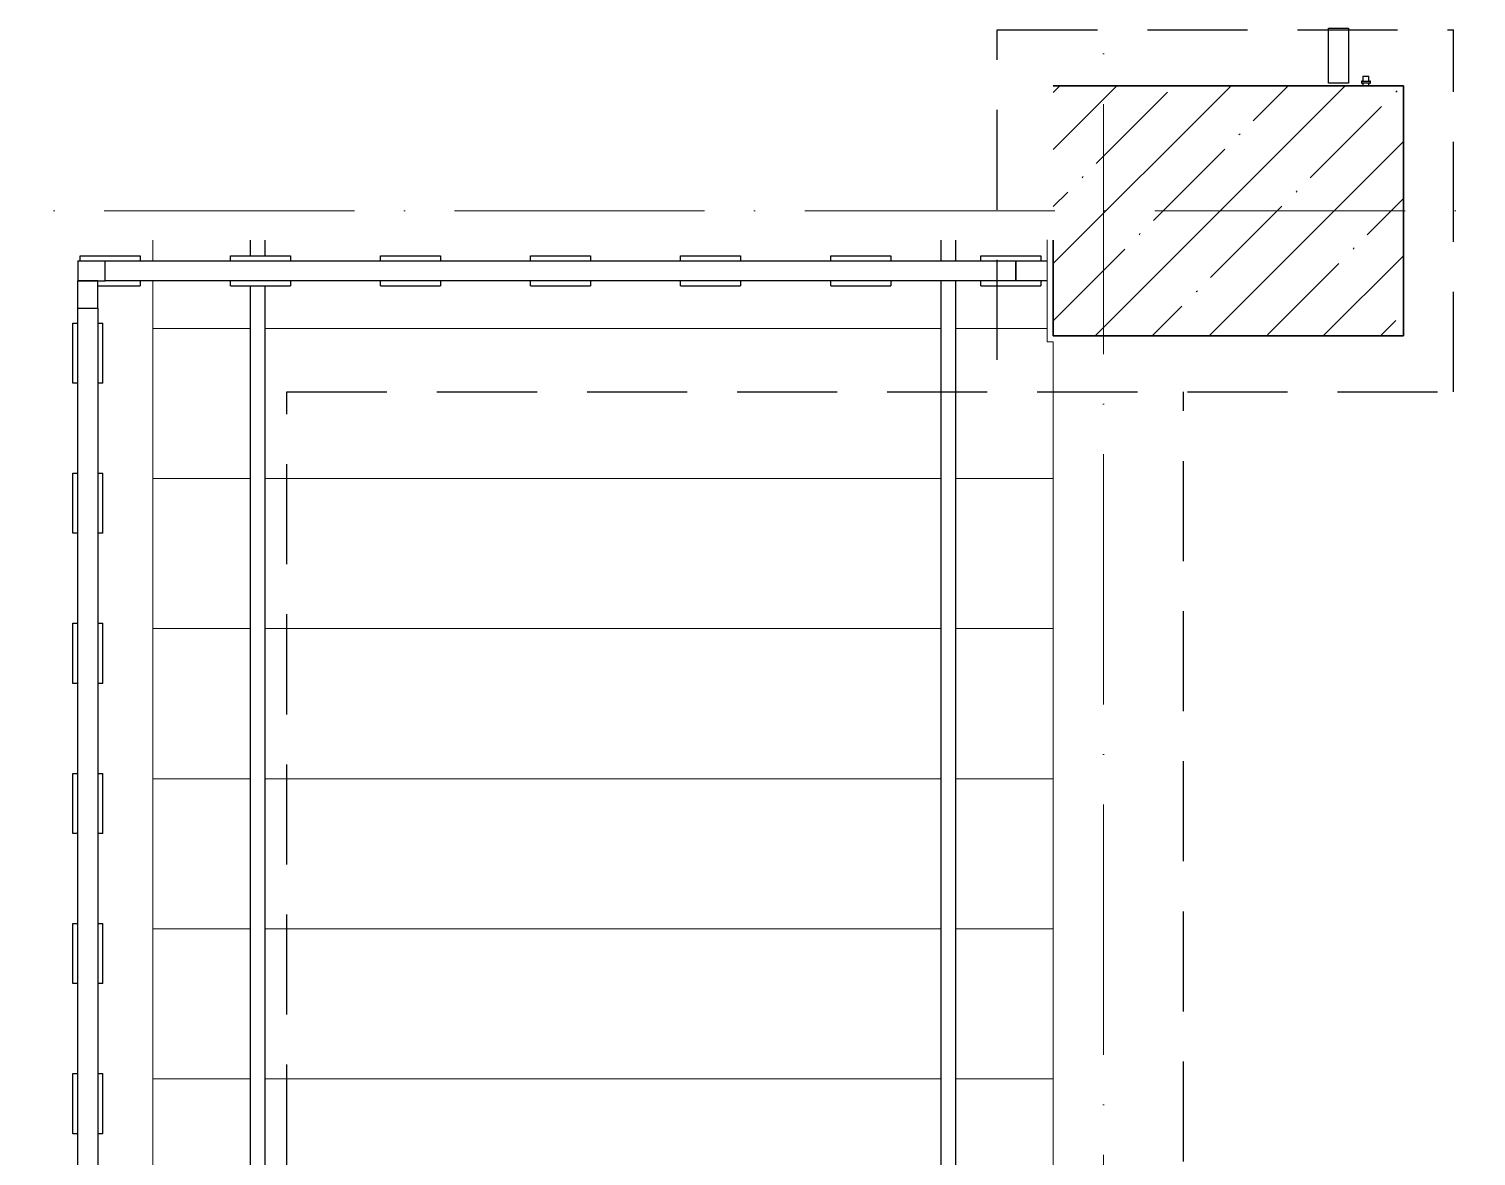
# Model space of a CAD drawing. Header units: millimetres. Extents: x -213536 to 1564669, y -45299 to 942238.
# Drawn here: x 522718 to 525611, y 518313 to 520566 of the extents above; entities that cross this region are included whole.
import ezdxf

# ---------------------------------------------------------------- set-up
doc = ezdxf.new("R2010")
doc.units = ezdxf.units.MM
doc.linetypes.add('50_200_ШТРИХ_1Т_ш5_п1_п1_', pattern=[700, 500, -100, 0, -100])
doc.linetypes.add('Штриховая _2 мм - 1 мм_', pattern=[300, 200, -100])
for name, color, linetype, lineweight in [('0-1', 7, 'Continuous', 5), ('0-2', 7, 'Continuous', 9), ('3) ЖБ 4м', 3, 'Continuous', 30), ('Контуры', 7, 'Continuous', 9), ('Линии подступенков', 7, 'Continuous', 9), ('Линии свеса', 7, 'Continuous', 9), ('Несущие колонны', 7, 'Continuous', 9), ('Несущие колонны-1', 7, 'Continuous', 35), ('Ограждение-1', 7, 'Continuous', 25), ('Оси-2', 7, '50_200_ШТРИХ_1Т_ш5_п1_п1_', 9), ('Стены-1', 7, 'Continuous', 13)]:
    doc.layers.add(name, color=color, linetype=linetype, lineweight=lineweight)
doc.layers.add('СТ-1_1', color=7, linetype='Штриховая _2 мм - 1 мм_', lineweight=90, true_color=0x888888)
doc.layers.get('0-2').off()

# ---------------------------------------------------------------- blocks, each defined once
blk = doc.blocks.new('Ос 3 эт верх часть')
at = {"layer": 'Оси-2'}
for p, q in [((524866, 499613), (524866, 535177.6)), ((502566, 520202.4), (535374.3, 520202.4))]:
    blk.add_line(p, q, dxfattribs=at)
blk = doc.blocks.new('BSC_Колонна _Прямоугольная - 500х700-V100-АИ2_03_План отделки стен 3-го этажа _Часть 1_')
at = {"layer": 'Несущие колонны'}
h = blk.add_hatch(dxfattribs=at)
h.set_pattern_fill('FP_98', color=256, style=0, pattern_type=2)
h.set_pattern_definition([(315, (-75300, 95950), (114.04925, 114.04925), []), (315, (-75300, 95835.95), (114.04925, 114.04925), [201.613, -40.323, 3.353, -36.97])])
h.paths.add_polyline_path([(-250, 350), (-250, -350), (250, -350), (250, 350), (-58.3, 350)], flags=0)
at = {"layer": 'Несущие колонны-1'}
for p, q in [((-58.3, 350), (-250, 350)), ((-250, 350), (-250, -350)), ((250, -350), (250, 350)), ((-250, -350), (250, -350))]:
    blk.add_line(p, q, dxfattribs=at)
blk = doc.blocks.new('О_Элемент ограждения_Тетива_Труба_ГОСТ 8645-68 - О_Тетива_Труба_ГОСТ 8645-68-34877356-АИ2_03_План отделки стен 3-го этажа _Часть 1_')
at = {"layer": 'Ограждение-1'}
for p, q in [((0, -20), (0, 20)), ((0, 20), (8800, 20)), ((8800, -20), (0, -20))]:
    blk.add_line(p, q, dxfattribs=at)
blk = doc.blocks.new('О_Полоса_Трапеция прямоугольная_Прокат_ГОСТ 1032 - Крепежная пластина-34861005-АИ2_03_План отделки стен 3-го этажа _Часть 1_')
at = {"layer": 'Ограждение-1'}
for p, q in [((0, 30), (0, 20)), ((0, 30), (120, 30)), ((120, 20), (120, 30)), ((0, -20), (0, -30)), ((120, -30), (120, -20)), ((0, -30), (120, -30))]:
    blk.add_line(p, q, dxfattribs=at)
blk = doc.blocks.new('О_Элемент ограждения подвала_Маршевый_Площадочный__Труба_ГОСТ 8645-68 - О_Элемент ограждения подвала_Маршевый_Площадочный__Труба_ГОСТ 8645-68-34913015-АИ2_03_План отделки стен 3-го этажа _Часть 1_')
at = {"layer": 'Ограждение-1'}
for p, q in [((0, 20), (-55, 20)), ((-55, 20), (-55, -20)), ((0, -20), (0, 20)), ((0, -20), (-55, -20))]:
    blk.add_line(p, q, dxfattribs=at)
blk = doc.blocks.new('О_Элемент ограждения подвала_Маршевый_Площадочный__Труба_ГОСТ 8645-68 - О_Элемент ограждения подвала_Маршевый_Площадочный__Труба_ГОСТ 8645-68-34879188-АИ2_03_План отделки стен 3-го этажа _Часть 1_')
at = {"layer": 'Ограждение-1'}
for p, q in [((0, 20), (-54.3, 20)), ((-54.3, 20), (-54.3, -20)), ((0, -20), (0, 20)), ((0, -20), (-54.3, -20))]:
    blk.add_line(p, q, dxfattribs=at)
blk = doc.blocks.new('О_Элемент ограждения_Тетива_Труба_ГОСТ 8645-68 - О_Тетива_Труба_ГОСТ 8645-68-34998020-АИ2_03_План отделки стен 3-го этажа _Часть 1_')
at = {"layer": 'Ограждение-1'}
for p, q in [((0, -20), (0, 20)), ((0, 20), (110, 20)), ((110, 20), (110, -20)), ((110, -20), (0, -20))]:
    blk.add_line(p, q, dxfattribs=at)
blk = doc.blocks.new('О_Анкер клиновой4 - Анкер клиновой МКТ В 12-10-25_105-27393085-АИ2_03_План отделки стен 3-го этажа _Часть 1_')
at = {"layer": 'Ограждение-1'}
for p, q in [((96216, 80895), (96216, 80891)), ((96216, 80895), (96234, 80895)), ((96217.2, 80895), (96216, 80895)), ((96216, 80891), (96217.2, 80891)), ((96234, 80891), (96216, 80891)), ((96219, 80900), (96219, 80895)), ((96219, 80891), (96219, 80881)), ((96231, 80881), (96219, 80881)), ((96231, 80895), (96231, 80900)), ((96231, 80881), (96231, 80891)), ((96234, 80895), (96232.8, 80895)), ((96232.8, 80891), (96234, 80891)), ((96234, 80891), (96234, 80895))]:
    blk.add_line(p, q, dxfattribs=at)
blk = doc.blocks.new('О_Элемент поручня_Маршевый с прямым участком_Труба_ГОСТ 8732-78 - О_Элемент поручня_Маршевый с прямым участком_Труба_ГОСТ 8732-78-34824621-АИ2_03_План отделки стен 3-го этажа _Часть 1_')
at = {"layer": 'Ограждение-1'}
for p, q in [((-1415, 0), (-4202, 0)), ((-1323.3, 0), (-1355, 0)), ((-4202, -30), (-1415, -30)), ((-1355, -30), (-1323.3, -30))]:
    blk.add_line(p, q, dxfattribs=at)
blk = doc.blocks.new('О_Элемент поручня_Маршевый с прямым участком_Труба_ГОСТ 8732-78 - О_Элемент поручня_Маршевый с прямым участком_Труба_ГОСТ 8732-78-34906426-АИ2_03_План отделки стен 3-го этажа _Часть 1_')
at = {"layer": 'Ограждение-1'}
for p, q in [((-1405, 30), (-4202, 30)), ((-1323.3, 30), (-1365, 30)), ((-4202, 0), (-1405, 0)), ((-1365, 0), (-1323.3, 0))]:
    blk.add_line(p, q, dxfattribs=at)
blk = doc.blocks.new('О_Элемент ограждения_Тетива_Труба_ГОСТ 8645-68 - О_Тетива_Труба_ГОСТ 8645-68-34912924-АИ2_03_План отделки стен 3-го этажа _Часть 1_')
at = {"layer": 'Ограждение-1'}
for p, q in [((0, -20), (0, 20)), ((0, 20), (1820, 20)), ((1820, 20), (1820, -20)), ((1820, -20), (0, -20))]:
    blk.add_line(p, q, dxfattribs=at)
blk = doc.blocks.new('О_Элемент ограждения_Тетива_Труба_ГОСТ 8645-68 - О_Тетива_Труба_ГОСТ 8645-68-34910885-АИ2_03_План отделки стен 3-го этажа _Часть 1_')
at = {"layer": 'Ограждение-1'}
for p, q in [((0, -20), (0, 20)), ((0, 20), (63, 20)), ((63, -20), (0, -20))]:
    blk.add_line(p, q, dxfattribs=at)
blk = doc.blocks.new('О_Полоса_Трапеция прямоугольная_Прокат_ГОСТ 1032 - Крепежная пластина-V281-АИ2_03_План отделки стен 3-го этажа _Часть 1_')
at = {"layer": 'Ограждение-1'}
for p, q in [((35, 30), (120, 30)), ((120, 20), (120, 30)), ((0, -20), (0, -30)), ((120, -30), (120, -20)), ((0, -30), (120, -30))]:
    blk.add_line(p, q, dxfattribs=at)
blk = doc.blocks.new('0125-Р-ОО-Ш2-АР-о_23_10_2024_rvt-1-АИ2_03_План отделки стен 3-го этажа _Часть 1_')
at = {"layer": 'Контуры'}
for p, q in [((93800, 75241.7), (93800, 75200)), ((93800, 75160), (93800, 75065)), ((93800, 75065), (93800, 74765)), ((95600, 75038), (95600, 74765)), ((93800, 74765), (93800, 74465)), ((95600, 74765), (95600, 74465)), ((93800, 74465), (93800, 74165)), ((95600, 74465), (95600, 74165)), ((93800, 74165), (93800, 73865)), ((95600, 74165), (95600, 73865)), ((93800, 73865), (93800, 73565)), ((95600, 73865), (95600, 73565)), ((93800, 73565), (93800, 73265)), ((95600, 73565), (95600, 73265))]:
    blk.add_line(p, q, dxfattribs=at)
at = {"layer": 'Линии подступенков'}
for p, q in [((93994.8, 75065), (93800, 75065)), ((95375.2, 75065), (94024.8, 75065)), ((95588, 75065), (95405.2, 75065)), ((93994.8, 74765), (93800, 74765)), ((95375.6, 74765), (94024.4, 74765)), ((95600, 74765), (95405.2, 74765)), ((93994.8, 74465), (93800, 74465)), ((95375.4, 74465), (94024.6, 74465)), ((95600, 74465), (95405.2, 74465)), ((93995, 74165), (93800, 74165)), ((95375.3, 74165), (94024.7, 74165)), ((95600, 74165), (95405, 74165)), ((93995, 73865), (93800, 73865)), ((95375.3, 73865), (94024.7, 73865)), ((95600, 73865), (95405, 73865)), ((93995, 73565), (93800, 73565)), ((95375.3, 73565), (94024.7, 73565)), ((95600, 73565), (95405, 73565))]:
    blk.add_line(p, q, dxfattribs=at)
at = {"layer": 'Линии свеса'}
for p, q in [((93994.8, 75065), (93800, 75065)), ((95375.2, 75065), (94024.8, 75065)), ((95588, 75065), (95405.2, 75065)), ((93994.8, 74765), (93800, 74765)), ((95375.6, 74765), (94024.4, 74765)), ((95600, 74765), (95405.2, 74765)), ((93994.8, 74465), (93800, 74465)), ((95375.4, 74465), (94024.6, 74465)), ((95600, 74465), (95405.2, 74465)), ((93995, 74165), (93800, 74165)), ((95375.3, 74165), (94024.7, 74165)), ((95600, 74165), (95405, 74165)), ((93995, 73865), (93800, 73865)), ((95375.3, 73865), (94024.7, 73865)), ((95600, 73865), (95405, 73865)), ((93995, 73565), (93800, 73565)), ((95375.3, 73565), (94024.7, 73565)), ((95600, 73565), (95405, 73565))]:
    blk.add_line(p, q, dxfattribs=at)
at = {"layer": '0-2'}
for name, p, rotation in [('О_Элемент ограждения_Тетива_Труба_ГОСТ 8645-68 - О_Тетива_Труба_ГОСТ 8645-68-34998020-АИ2_03_План отделки стен 3-го этажа _Часть 1_', (96170, 75665), 269.9999999999996), ('О_Анкер клиновой4 - Анкер клиновой МКТ В 12-10-25_105-27393085-АИ2_03_План отделки стен 3-го этажа _Часть 1_', (192450, 156450), 180), ('BSC_Колонна _Прямоугольная - 500х700-V100-АИ2_03_План отделки стен 3-го этажа _Часть 1_', (95950, 75300), 89.9999999999999), ('О_Элемент поручня_Маршевый с прямым участком_Труба_ГОСТ 8732-78 - О_Элемент поручня_Маршевый с прямым участком_Труба_ГОСТ 8732-78-34824621-АИ2_03_План отделки стен 3-го этажа _Часть 1_', (93994.8, 76565), 89.99999999999733), ('О_Элемент поручня_Маршевый с прямым участком_Труба_ГОСТ 8732-78 - О_Элемент поручня_Маршевый с прямым участком_Труба_ГОСТ 8732-78-34906426-АИ2_03_План отделки стен 3-го этажа _Часть 1_', (95405.2, 76565), 90.0000000000027), ('О_Элемент ограждения подвала_Маршевый_Площадочный__Труба_ГОСТ 8645-68 - О_Элемент ограждения подвала_Маршевый_Площадочный__Труба_ГОСТ 8645-68-34913015-АИ2_03_План отделки стен 3-го этажа _Часть 1_', (93650, 75180), 180), ('О_Элемент ограждения_Тетива_Труба_ГОСТ 8645-68 - О_Тетива_Труба_ГОСТ 8645-68-34912924-АИ2_03_План отделки стен 3-го этажа _Часть 1_', (95525, 75180), 180), ('О_Элемент ограждения подвала_Маршевый_Площадочный__Труба_ГОСТ 8645-68 - О_Элемент ограждения подвала_Маршевый_Площадочный__Труба_ГОСТ 8645-68-34879188-АИ2_03_План отделки стен 3-го этажа _Часть 1_', (93670, 75105.7), 269.9999999999997), ('О_Элемент ограждения_Тетива_Труба_ГОСТ 8645-68 - О_Тетива_Труба_ГОСТ 8645-68-34877356-АИ2_03_План отделки стен 3-го этажа _Часть 1_', (93670, 75105.7), 269.9999999999996)]:
    blk.add_blockref(name, p, dxfattribs=dict(at, rotation=rotation))
at = {"layer": '0-2', "extrusion": (0, 0, -1)}
for name, p, rotation in [('О_Полоса_Трапеция прямоугольная_Прокат_ГОСТ 1032 - Крепежная пластина-V281-АИ2_03_План отделки стен 3-го этажа _Часть 1_', (-93655, 75180), 180), ('О_Полоса_Трапеция прямоугольная_Прокат_ГОСТ 1032 - Крепежная пластина-34861005-АИ2_03_План отделки стен 3-го этажа _Часть 1_', (-93955, 75180), 180), ('О_Полоса_Трапеция прямоугольная_Прокат_ГОСТ 1032 - Крепежная пластина-34861005-АИ2_03_План отделки стен 3-го этажа _Часть 1_', (-94255, 75180), 180), ('О_Полоса_Трапеция прямоугольная_Прокат_ГОСТ 1032 - Крепежная пластина-34861005-АИ2_03_План отделки стен 3-го этажа _Часть 1_', (-94555, 75180), 180), ('О_Полоса_Трапеция прямоугольная_Прокат_ГОСТ 1032 - Крепежная пластина-34861005-АИ2_03_План отделки стен 3-го этажа _Часть 1_', (-94855, 75180), 180), ('О_Полоса_Трапеция прямоугольная_Прокат_ГОСТ 1032 - Крепежная пластина-34861005-АИ2_03_План отделки стен 3-го этажа _Часть 1_', (-95155, 75180), 180), ('О_Полоса_Трапеция прямоугольная_Прокат_ГОСТ 1032 - Крепежная пластина-34861005-АИ2_03_План отделки стен 3-го этажа _Часть 1_', (-95455, 75180), 180), ('О_Полоса_Трапеция прямоугольная_Прокат_ГОСТ 1032 - Крепежная пластина-34861005-АИ2_03_План отделки стен 3-го этажа _Часть 1_', (-93670, 74955.7), 90.0000000000002), ('О_Полоса_Трапеция прямоугольная_Прокат_ГОСТ 1032 - Крепежная пластина-34861005-АИ2_03_План отделки стен 3-го этажа _Часть 1_', (-93670, 74655.7), 90.0000000000002), ('О_Полоса_Трапеция прямоугольная_Прокат_ГОСТ 1032 - Крепежная пластина-34861005-АИ2_03_План отделки стен 3-го этажа _Часть 1_', (-93670, 74355.7), 90.0000000000002), ('О_Полоса_Трапеция прямоугольная_Прокат_ГОСТ 1032 - Крепежная пластина-34861005-АИ2_03_План отделки стен 3-го этажа _Часть 1_', (-93670, 74055.7), 90.0000000000002), ('О_Полоса_Трапеция прямоугольная_Прокат_ГОСТ 1032 - Крепежная пластина-34861005-АИ2_03_План отделки стен 3-го этажа _Часть 1_', (-93670, 73755.7), 90.0000000000002), ('О_Полоса_Трапеция прямоугольная_Прокат_ГОСТ 1032 - Крепежная пластина-34861005-АИ2_03_План отделки стен 3-го этажа _Часть 1_', (-93670, 73455.7), 90.0000000000002)]:
    blk.add_blockref(name, p, dxfattribs=dict(at, rotation=rotation))
at = {"layer": '0-2'}
blk.add_blockref('О_Элемент ограждения_Тетива_Труба_ГОСТ 8645-68 - О_Тетива_Труба_ГОСТ 8645-68-34910885-АИ2_03_План отделки стен 3-го этажа _Часть 1_', (95525, 75180), dxfattribs=at)
blk = doc.blocks.new('3этВверх')
at = {"layer": 'СТ-1_1', "lineweight": 25}
for p, q in [((524654, 520564.4), (525566, 520564.4)), ((524654, 519904.4), (524654, 520564.4)), ((525566, 519840.4), (525566, 520564.4)), ((523234, 519840.4), (525566, 519840.4)), ((523234, 511696.1), (523234, 519840.4)), ((525026, 517102.4), (525026, 519840.4))]:
    blk.add_line(p, q, dxfattribs=at)
at = {"layer": 'Стены-1'}
for p, q in [((524754, 520144.2), (524754, 519940.4)), ((524754, 519940.4), (524766, 519940.4))]:
    blk.add_line(p, q, dxfattribs=at)
at = {"layer": '0-1'}
blk.add_blockref('0125-Р-ОО-Ш2-АР-о_23_10_2024_rvt-1-АИ2_03_План отделки стен 3-го этажа _Часть 1_', (429166, 444902.4), dxfattribs=at)

msp = doc.modelspace()

# ---------------------------------------------------------------- block references
at = {"color": 5, "lineweight": 30}
msp.add_blockref('Ос 3 эт верх часть', (0, 0), dxfattribs=at)
at = {"layer": '3) ЖБ 4м'}
msp.add_blockref('3этВверх', (0, 0), dxfattribs=at)

doc.saveas('drawing.dxf')
